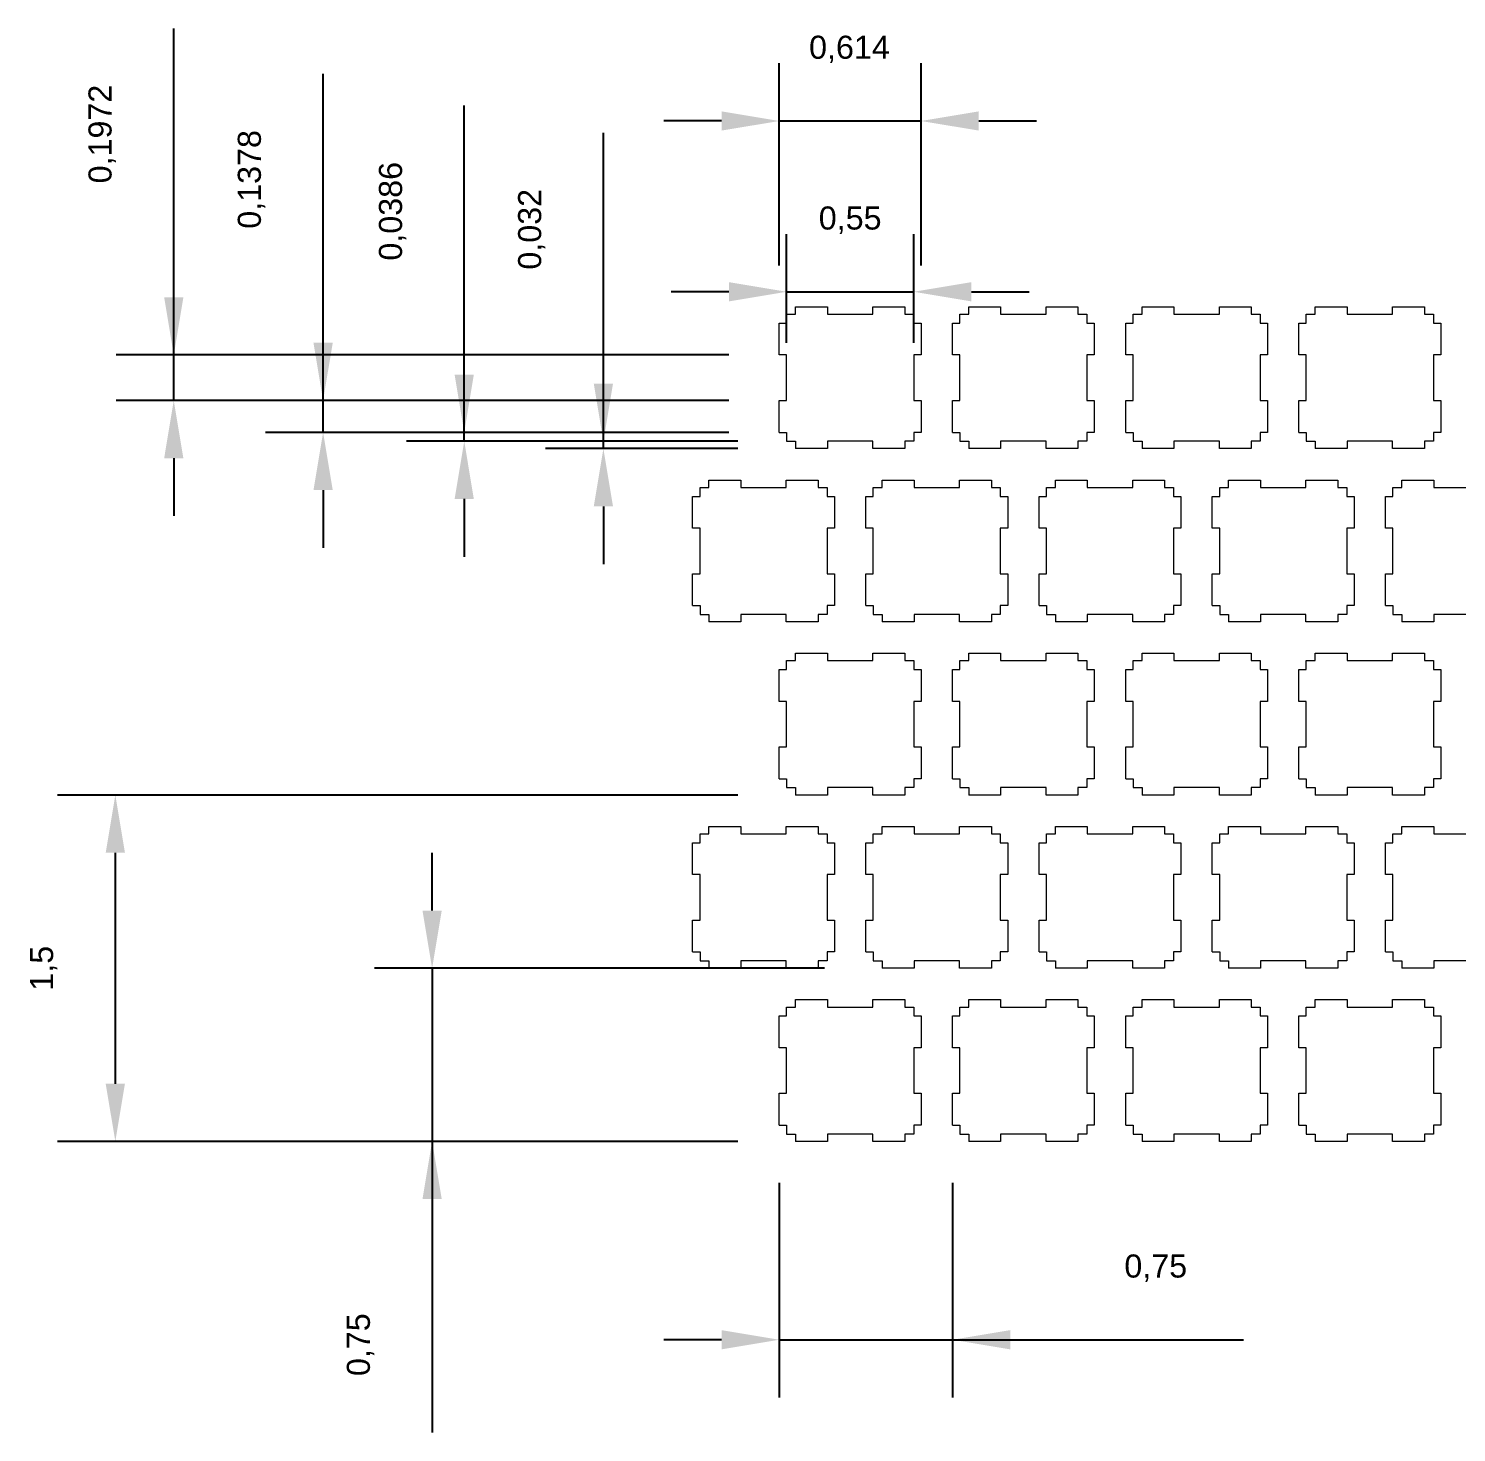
# Model space of a CAD drawing. Header units: inches. Extents: x -3.3 to 9.6, y -4.3 to 1.8.
# Drawn here: x -3.26 to 2.93, y -4.26 to 1.82 of the extents above; entities that cross this region are included whole.
import ezdxf

# ---------------------------------------------------------------- set-up
doc = ezdxf.new("R2010")
doc.units = ezdxf.units.IN
doc.layers.add('Dimension', color=2, linetype='Continuous', lineweight=5)
doc.layers.add('Geometry', color=7, linetype='Continuous', lineweight=18)
doc.styles.get("Standard").update_dxf_attribs({"font": 'arial.ttf', "height": 0.1})
doc.dimstyles.new('ISO-25', dxfattribs={"dimtxt": 2.5, "dimasz": 0.25, "dimexe": 0.25, "dimexo": 0.25, "dimgap": 0.25, "dimtad": 1, "dimdec": 4, "dimtxsty": 'Standard', "dimcen": 2.5, "dimadec": 0, "dimazin": 0, "dimtfac": 1, "dimtmove": 0, "dimatfit": 2, "dimfxl": 1, "dimarcsym": 0})

# ---------------------------------------------------------------- blocks, each defined once
blk = doc.blocks.new('*D6')
at = {"layer": 'Defpoints', "color": 0}
for p in [(-0.7681, 0.032), (0.064, 0.032), (0.064, 0)]:
    blk.add_point(p, dxfattribs=at)
at = {"layer": 'Dimension', "color": 0, "lineweight": -2}
for p, q in [((-0.7681, 0), (-0.7681, 1.368)), ((-0.7681, 0.282), (-0.7681, 0.532)), ((-0.186, 0.032), (-1.0181, 0.032)), ((-0.186, 0), (-1.0181, 0)), ((-0.7681, 0), (-0.7681, 0.032)), ((-0.7681, -0.25), (-0.7681, -0.5))]:
    blk.add_line(p, q, dxfattribs=at)
at = {"layer": 'Dimension', "color": 0}
for points in [[(-0.8097, 0.282), (-0.7264, 0.282), (-0.7681, 0.032)], [(-0.7264, -0.25), (-0.8097, -0.25), (-0.7681, 0)]]:
    blk.add_solid(points, dxfattribs=at)
at = {"layer": 'Dimension', "color": 0, "insert": (-1.0781, 0.95), "char_height": 0.1, "attachment_point": 5, "rotation": 90}
blk.add_mtext('0,032', dxfattribs=at)
blk = doc.blocks.new('*D7')
at = {"layer": 'Defpoints', "color": 0}
for p in [(-1.3705, 0.0706), (0.0254, 0.0706), (0.0254, 0.032)]:
    blk.add_point(p, dxfattribs=at)
at = {"layer": 'Dimension', "color": 0, "lineweight": -2}
for p, q in [((-1.3705, 0.032), (-1.3705, 1.4853)), ((-0.2246, 0.0706), (-1.6205, 0.0706)), ((-1.3705, 0.032), (-1.3705, 0.0706)), ((-0.2246, 0.032), (-1.6205, 0.032)), ((-1.3705, -0.218), (-1.3705, -0.468))]:
    blk.add_line(p, q, dxfattribs=at)
at = {"layer": 'Dimension', "color": 0}
for points in [[(-1.4122, 0.3206), (-1.3289, 0.3206), (-1.3705, 0.0706)], [(-1.3289, -0.218), (-1.4122, -0.218), (-1.3705, 0.032)]]:
    blk.add_solid(points, dxfattribs=at)
at = {"layer": 'Dimension', "color": 0, "insert": (-1.6806, 1.0279), "char_height": 0.1, "attachment_point": 5, "rotation": 90}
blk.add_mtext('0,0386', dxfattribs=at)
blk = doc.blocks.new('*D8')
at = {"layer": 'Defpoints', "color": 0}
for p in [(-1.9816, 0.2084), (-0.0066, 0.2084), (-0.0066, 0.0706)]:
    blk.add_point(p, dxfattribs=at)
at = {"layer": 'Dimension', "color": 0, "lineweight": -2}
for p, q in [((-1.9816, 0.0706), (-1.9816, 1.6233)), ((-1.9816, 0.4584), (-1.9816, 0.7084)), ((-0.2566, 0.2084), (-2.2316, 0.2084)), ((-1.9816, 0.0706), (-1.9816, 0.2084)), ((-0.2566, 0.0706), (-2.2316, 0.0706)), ((-1.9816, -0.1794), (-1.9816, -0.4294))]:
    blk.add_line(p, q, dxfattribs=at)
at = {"layer": 'Dimension', "color": 0}
for points in [[(-2.0233, 0.4584), (-1.9399, 0.4584), (-1.9816, 0.2084)], [(-1.9399, -0.1794), (-2.0233, -0.1794), (-1.9816, 0.0706)]]:
    blk.add_solid(points, dxfattribs=at)
at = {"layer": 'Dimension', "color": 0, "insert": (-2.2917, 1.1659), "char_height": 0.1, "attachment_point": 5, "rotation": 90}
blk.add_mtext('0,1378', dxfattribs=at)
blk = doc.blocks.new('*D9')
at = {"layer": 'Defpoints', "color": 0}
for p in [(-2.6282, 0.4056), (0.0254, 0.4056), (0.0254, 0.2084)]:
    blk.add_point(p, dxfattribs=at)
at = {"layer": 'Dimension', "color": 0, "lineweight": -2}
for p, q in [((-2.6282, 0.2084), (-2.6282, 1.8192)), ((-2.6282, 0.6556), (-2.6282, 0.9056)), ((-0.2246, 0.4056), (-2.8782, 0.4056)), ((-2.6282, 0.2084), (-2.6282, 0.4056)), ((-0.2246, 0.2084), (-2.8782, 0.2084)), ((-2.6282, -0.0416), (-2.6282, -0.2916))]:
    blk.add_line(p, q, dxfattribs=at)
at = {"layer": 'Dimension', "color": 0}
for points in [[(-2.6698, 0.6556), (-2.5865, 0.6556), (-2.6282, 0.4056)], [(-2.5865, -0.0416), (-2.6698, -0.0416), (-2.6282, 0.2084)]]:
    blk.add_solid(points, dxfattribs=at)
at = {"layer": 'Dimension', "color": 0, "insert": (-2.9382, 1.3624), "char_height": 0.1, "attachment_point": 5, "rotation": 90}
blk.add_mtext('0,1972', dxfattribs=at)
blk = doc.blocks.new('*D10')
at = {"layer": 'Defpoints', "color": 0}
for p in [(0.5754, 0.6794), (0.0254, 0.2084), (0.5754, 0.2084)]:
    blk.add_point(p, dxfattribs=at)
at = {"layer": 'Dimension', "color": 0, "lineweight": -2}
for p, q in [((0.0254, 0.4584), (0.0254, 0.9294)), ((0.5754, 0.4584), (0.5754, 0.9294)), ((-0.2246, 0.6794), (-0.4746, 0.6794)), ((0.0254, 0.6794), (0.5754, 0.6794)), ((0.8254, 0.6794), (1.0754, 0.6794))]:
    blk.add_line(p, q, dxfattribs=at)
at = {"layer": 'Dimension', "color": 0}
for points in [[(-0.2246, 0.6377), (-0.2246, 0.7211), (0.0254, 0.6794)], [(0.8254, 0.7211), (0.8254, 0.6377), (0.5754, 0.6794)]]:
    blk.add_solid(points, dxfattribs=at)
at = {"layer": 'Dimension', "color": 0, "insert": (0.3004, 0.9895), "char_height": 0.1, "attachment_point": 5}
blk.add_mtext('0,55', dxfattribs=at)
blk = doc.blocks.new('*D11')
at = {"layer": 'Defpoints', "color": 0}
for p in [(0.6074, 1.4189), (-0.0066, 0.5434), (0.6074, 0.5434)]:
    blk.add_point(p, dxfattribs=at)
at = {"layer": 'Dimension', "color": 0, "lineweight": -2}
for p, q in [((-0.0066, 0.7934), (-0.0066, 1.6689)), ((0.6074, 0.7934), (0.6074, 1.6689)), ((-0.2566, 1.4189), (-0.5066, 1.4189)), ((-0.0066, 1.4189), (0.6074, 1.4189)), ((0.8574, 1.4189), (1.1074, 1.4189))]:
    blk.add_line(p, q, dxfattribs=at)
at = {"layer": 'Dimension', "color": 0}
for points in [[(-0.2566, 1.3773), (-0.2566, 1.4606), (-0.0066, 1.4189)], [(0.8574, 1.4606), (0.8574, 1.3773), (0.6074, 1.4189)]]:
    blk.add_solid(points, dxfattribs=at)
at = {"layer": 'Dimension', "color": 0, "insert": (0.2973, 1.729), "char_height": 0.1, "attachment_point": 5}
blk.add_mtext('0,614', dxfattribs=at)
blk = doc.blocks.new('*D12')
at = {"layer": 'Defpoints', "color": 0}
for p in [(-0.0066, -2.9294), (0.7434, -2.9294), (0.7434, -3.8588)]:
    blk.add_point(p, dxfattribs=at)
at = {"layer": 'Dimension', "color": 0, "lineweight": -2}
for p, q in [((-0.0066, -3.1794), (-0.0066, -4.1088)), ((0.7434, -3.1794), (0.7434, -4.1088)), ((-0.2566, -3.8588), (-0.5066, -3.8588)), ((-0.0066, -3.8588), (2.0036, -3.8588)), ((-0.0066, -3.8588), (0.7434, -3.8588))]:
    blk.add_line(p, q, dxfattribs=at)
at = {"layer": 'Dimension', "color": 0}
for points in [[(-0.2566, -3.9005), (-0.2566, -3.8172), (-0.0066, -3.8588)], [(0.9934, -3.8172), (0.9934, -3.9005), (0.7434, -3.8588)]]:
    blk.add_solid(points, dxfattribs=at)
at = {"layer": 'Dimension', "color": 0, "insert": (1.6235, -3.5488), "char_height": 0.1, "attachment_point": 5}
blk.add_mtext('0,75', dxfattribs=at)
blk = doc.blocks.new('*D13')
at = {"layer": 'Defpoints', "color": 0}
for p in [(0.439, -2.25), (-1.5096, -3), (0.064, -3)]:
    blk.add_point(p, dxfattribs=at)
at = {"layer": 'Dimension', "color": 0, "lineweight": -2}
for p, q in [((-1.5096, -2), (-1.5096, -1.75)), ((0.189, -2.25), (-1.7596, -2.25)), ((-1.5096, -2.25), (-1.5096, -4.2602)), ((-1.5096, -2.25), (-1.5096, -3)), ((-0.186, -3), (-1.7596, -3))]:
    blk.add_line(p, q, dxfattribs=at)
at = {"layer": 'Dimension', "color": 0}
for points in [[(-1.5513, -2), (-1.468, -2), (-1.5096, -2.25)], [(-1.468, -3.25), (-1.5513, -3.25), (-1.5096, -3)]]:
    blk.add_solid(points, dxfattribs=at)
at = {"layer": 'Dimension', "color": 0, "insert": (-1.8197, -3.8801), "char_height": 0.1, "attachment_point": 5, "rotation": 90}
blk.add_mtext('0,75', dxfattribs=at)
blk = doc.blocks.new('*D14')
at = {"layer": 'Defpoints', "color": 0}
for p in [(0.064, -1.5), (-2.8812, -3), (0.064, -3)]:
    blk.add_point(p, dxfattribs=at)
at = {"layer": 'Dimension', "color": 0, "lineweight": -2}
for p, q in [((-0.186, -1.5), (-3.1312, -1.5)), ((-2.8812, -1.75), (-2.8812, -2.75)), ((-0.186, -3), (-3.1312, -3))]:
    blk.add_line(p, q, dxfattribs=at)
at = {"layer": 'Dimension', "color": 0}
for points in [[(-2.8395, -1.75), (-2.9229, -1.75), (-2.8812, -1.5)], [(-2.9229, -2.75), (-2.8395, -2.75), (-2.8812, -3)]]:
    blk.add_solid(points, dxfattribs=at)
at = {"layer": 'Dimension', "color": 0, "insert": (-3.1913, -2.25), "char_height": 0.1, "attachment_point": 5, "rotation": 90}
blk.add_mtext('1,5', dxfattribs=at)

msp = doc.modelspace()

# ---------------------------------------------------------------- linework, layer by layer
at = {"layer": 'Geometry'}
for p, q in [((0.0254, 0.5434), (0.0254, 0.582)), ((0.0254, 0.582), (0.064, 0.582)), ((0.064, 0.582), (0.064, 0.614)), ((0.064, 0.614), (0.2018, 0.614)), ((0.2018, 0.614), (0.2018, 0.582)), ((0.2018, 0.582), (0.399, 0.582)), ((0.399, 0.582), (0.399, 0.614)), ((0.399, 0.614), (0.5368, 0.614)), ((0.5368, 0.614), (0.5368, 0.582)), ((0.5368, 0.582), (0.5754, 0.582)), ((0.5754, 0.582), (0.5754, 0.5434)), ((0.7754, 0.5434), (0.7754, 0.582)), ((0.7754, 0.582), (0.814, 0.582)), ((0.814, 0.582), (0.814, 0.614)), ((0.814, 0.614), (0.9518, 0.614)), ((0.9518, 0.614), (0.9518, 0.582)), ((0.9518, 0.582), (1.149, 0.582)), ((1.149, 0.582), (1.149, 0.614)), ((1.149, 0.614), (1.2868, 0.614)), ((1.2868, 0.614), (1.2868, 0.582)), ((1.2868, 0.582), (1.3254, 0.582)), ((1.3254, 0.582), (1.3254, 0.5434)), ((1.5254, 0.5434), (1.5254, 0.582)), ((1.5254, 0.582), (1.564, 0.582)), ((1.564, 0.582), (1.564, 0.614)), ((1.564, 0.614), (1.7018, 0.614)), ((1.7018, 0.614), (1.7018, 0.582)), ((1.7018, 0.582), (1.899, 0.582)), ((1.899, 0.582), (1.899, 0.614)), ((1.899, 0.614), (2.0368, 0.614)), ((2.0368, 0.614), (2.0368, 0.582)), ((2.0368, 0.582), (2.0754, 0.582)), ((2.0754, 0.582), (2.0754, 0.5434)), ((2.2754, 0.5434), (2.2754, 0.582)), ((2.2754, 0.582), (2.314, 0.582)), ((2.314, 0.582), (2.314, 0.614)), ((2.314, 0.614), (2.4518, 0.614)), ((2.4518, 0.614), (2.4518, 0.582)), ((2.4518, 0.582), (2.649, 0.582)), ((2.649, 0.582), (2.649, 0.614)), ((2.649, 0.614), (2.7868, 0.614)), ((2.7868, 0.614), (2.7868, 0.582)), ((2.7868, 0.582), (2.8254, 0.582)), ((2.8254, 0.582), (2.8254, 0.5434)), ((-0.0066, 0.4056), (-0.0066, 0.5434)), ((-0.0066, 0.5434), (0.0254, 0.5434)), ((0.5754, 0.5434), (0.6074, 0.5434)), ((0.6074, 0.5434), (0.6074, 0.4056)), ((0.7434, 0.4056), (0.7434, 0.5434)), ((0.7434, 0.5434), (0.7754, 0.5434)), ((1.3254, 0.5434), (1.3574, 0.5434)), ((1.3574, 0.5434), (1.3574, 0.4056)), ((1.4934, 0.4056), (1.4934, 0.5434)), ((1.4934, 0.5434), (1.5254, 0.5434)), ((2.0754, 0.5434), (2.1074, 0.5434)), ((2.1074, 0.5434), (2.1074, 0.4056)), ((2.2434, 0.4056), (2.2434, 0.5434)), ((2.2434, 0.5434), (2.2754, 0.5434)), ((2.8254, 0.5434), (2.8574, 0.5434)), ((2.8574, 0.5434), (2.8574, 0.4056)), ((0.0254, 0.4056), (-0.0066, 0.4056)), ((0.0254, 0.2084), (0.0254, 0.4056)), ((0.6074, 0.4056), (0.5754, 0.4056)), ((0.5754, 0.4056), (0.5754, 0.2084)), ((0.7754, 0.4056), (0.7434, 0.4056)), ((0.7754, 0.2084), (0.7754, 0.4056)), ((1.3574, 0.4056), (1.3254, 0.4056)), ((1.3254, 0.4056), (1.3254, 0.2084)), ((1.5254, 0.4056), (1.4934, 0.4056)), ((1.5254, 0.2084), (1.5254, 0.4056)), ((2.1074, 0.4056), (2.0754, 0.4056)), ((2.0754, 0.4056), (2.0754, 0.2084)), ((2.2754, 0.4056), (2.2434, 0.4056)), ((2.2754, 0.2084), (2.2754, 0.4056)), ((2.8574, 0.4056), (2.8254, 0.4056)), ((2.8254, 0.4056), (2.8254, 0.2084)), ((-0.0066, 0.0706), (-0.0066, 0.2084)), ((-0.0066, 0.2084), (0.0254, 0.2084)), ((0.5754, 0.2084), (0.6074, 0.2084)), ((0.6074, 0.2084), (0.6074, 0.0706)), ((0.7434, 0.0706), (0.7434, 0.2084)), ((0.7434, 0.2084), (0.7754, 0.2084)), ((1.3254, 0.2084), (1.3574, 0.2084)), ((1.3574, 0.2084), (1.3574, 0.0706)), ((1.4934, 0.0706), (1.4934, 0.2084)), ((1.4934, 0.2084), (1.5254, 0.2084)), ((2.0754, 0.2084), (2.1074, 0.2084)), ((2.1074, 0.2084), (2.1074, 0.0706)), ((2.2434, 0.0706), (2.2434, 0.2084)), ((2.2434, 0.2084), (2.2754, 0.2084)), ((2.8254, 0.2084), (2.8574, 0.2084)), ((2.8574, 0.2084), (2.8574, 0.0706)), ((-0.0066, 0.0706), (0.0254, 0.0706)), ((0.0254, 0.0706), (0.0254, 0.032)), ((0.6074, 0.0706), (0.5754, 0.0706)), ((0.5754, 0.0706), (0.5754, 0.032)), ((0.7434, 0.0706), (0.7754, 0.0706)), ((0.7754, 0.0706), (0.7754, 0.032)), ((1.3574, 0.0706), (1.3254, 0.0706)), ((1.3254, 0.0706), (1.3254, 0.032)), ((1.4934, 0.0706), (1.5254, 0.0706)), ((1.5254, 0.0706), (1.5254, 0.032)), ((2.1074, 0.0706), (2.0754, 0.0706)), ((2.0754, 0.0706), (2.0754, 0.032)), ((2.2434, 0.0706), (2.2754, 0.0706)), ((2.2754, 0.0706), (2.2754, 0.032)), ((2.8574, 0.0706), (2.8254, 0.0706)), ((2.8254, 0.0706), (2.8254, 0.032)), ((0.0254, 0.032), (0.064, 0.032)), ((0.064, 0.032), (0.064, 0)), ((0.2018, 0), (0.064, 0)), ((0.399, 0.032), (0.2018, 0.032)), ((0.2018, 0.032), (0.2018, 0)), ((0.399, 0), (0.399, 0.032)), ((0.5368, 0), (0.399, 0)), ((0.5754, 0.032), (0.5368, 0.032)), ((0.5368, 0.032), (0.5368, 0)), ((0.7754, 0.032), (0.814, 0.032)), ((0.814, 0.032), (0.814, 0)), ((0.9518, 0), (0.814, 0)), ((1.149, 0.032), (0.9518, 0.032)), ((0.9518, 0.032), (0.9518, 0)), ((1.149, 0), (1.149, 0.032)), ((1.2868, 0), (1.149, 0)), ((1.3254, 0.032), (1.2868, 0.032)), ((1.2868, 0.032), (1.2868, 0)), ((1.5254, 0.032), (1.564, 0.032)), ((1.564, 0.032), (1.564, 0)), ((1.7018, 0), (1.564, 0)), ((1.899, 0.032), (1.7018, 0.032)), ((1.7018, 0.032), (1.7018, 0)), ((1.899, 0), (1.899, 0.032)), ((2.0368, 0), (1.899, 0)), ((2.0754, 0.032), (2.0368, 0.032)), ((2.0368, 0.032), (2.0368, 0)), ((2.2754, 0.032), (2.314, 0.032)), ((2.314, 0.032), (2.314, 0)), ((2.4518, 0), (2.314, 0)), ((2.649, 0.032), (2.4518, 0.032)), ((2.4518, 0.032), (2.4518, 0)), ((2.649, 0), (2.649, 0.032)), ((2.7868, 0), (2.649, 0)), ((2.8254, 0.032), (2.7868, 0.032)), ((2.7868, 0.032), (2.7868, 0)), ((-0.3496, -0.2066), (-0.3496, -0.168)), ((-0.3496, -0.168), (-0.311, -0.168)), ((-0.311, -0.168), (-0.311, -0.136)), ((-0.311, -0.136), (-0.1732, -0.136)), ((-0.1732, -0.136), (-0.1732, -0.168)), ((-0.1732, -0.168), (0.024, -0.168)), ((0.024, -0.168), (0.024, -0.136)), ((0.024, -0.136), (0.1618, -0.136)), ((0.1618, -0.136), (0.1618, -0.168)), ((0.1618, -0.168), (0.2004, -0.168)), ((0.2004, -0.168), (0.2004, -0.2066)), ((0.4004, -0.2066), (0.4004, -0.168)), ((0.4004, -0.168), (0.439, -0.168)), ((0.439, -0.168), (0.439, -0.136)), ((0.439, -0.136), (0.5768, -0.136)), ((0.5768, -0.136), (0.5768, -0.168)), ((0.5768, -0.168), (0.774, -0.168)), ((0.774, -0.168), (0.774, -0.136)), ((0.774, -0.136), (0.9118, -0.136)), ((0.9118, -0.136), (0.9118, -0.168)), ((0.9118, -0.168), (0.9504, -0.168)), ((0.9504, -0.168), (0.9504, -0.2066)), ((1.1504, -0.2066), (1.1504, -0.168)), ((1.1504, -0.168), (1.189, -0.168)), ((1.189, -0.168), (1.189, -0.136)), ((1.189, -0.136), (1.3268, -0.136)), ((1.3268, -0.136), (1.3268, -0.168)), ((1.3268, -0.168), (1.524, -0.168)), ((1.524, -0.168), (1.524, -0.136)), ((1.524, -0.136), (1.6618, -0.136)), ((1.6618, -0.136), (1.6618, -0.168)), ((1.6618, -0.168), (1.7004, -0.168)), ((1.7004, -0.168), (1.7004, -0.2066)), ((1.9004, -0.2066), (1.9004, -0.168)), ((1.9004, -0.168), (1.939, -0.168)), ((1.939, -0.168), (1.939, -0.136)), ((1.939, -0.136), (2.0768, -0.136)), ((2.0768, -0.136), (2.0768, -0.168)), ((2.0768, -0.168), (2.274, -0.168)), ((2.274, -0.168), (2.274, -0.136)), ((2.274, -0.136), (2.4118, -0.136)), ((2.4118, -0.136), (2.4118, -0.168)), ((2.4118, -0.168), (2.4504, -0.168)), ((2.4504, -0.168), (2.4504, -0.2066)), ((2.6504, -0.2066), (2.6504, -0.168)), ((2.6504, -0.168), (2.689, -0.168)), ((2.689, -0.168), (2.689, -0.136)), ((2.689, -0.136), (2.8268, -0.136)), ((2.8268, -0.136), (2.8268, -0.168)), ((2.8268, -0.168), (3.024, -0.168)), ((-0.3816, -0.3444), (-0.3816, -0.2066)), ((-0.3816, -0.2066), (-0.3496, -0.2066)), ((0.2004, -0.2066), (0.2324, -0.2066)), ((0.2324, -0.2066), (0.2324, -0.3444)), ((0.3684, -0.3444), (0.3684, -0.2066)), ((0.3684, -0.2066), (0.4004, -0.2066)), ((0.9504, -0.2066), (0.9824, -0.2066)), ((0.9824, -0.2066), (0.9824, -0.3444)), ((1.1184, -0.3444), (1.1184, -0.2066)), ((1.1184, -0.2066), (1.1504, -0.2066)), ((1.7004, -0.2066), (1.7324, -0.2066)), ((1.7324, -0.2066), (1.7324, -0.3444)), ((1.8684, -0.3444), (1.8684, -0.2066)), ((1.8684, -0.2066), (1.9004, -0.2066)), ((2.4504, -0.2066), (2.4824, -0.2066)), ((2.4824, -0.2066), (2.4824, -0.3444)), ((2.6184, -0.3444), (2.6184, -0.2066)), ((2.6184, -0.2066), (2.6504, -0.2066)), ((-0.3496, -0.3444), (-0.3816, -0.3444)), ((-0.3496, -0.5416), (-0.3496, -0.3444)), ((0.2324, -0.3444), (0.2004, -0.3444)), ((0.2004, -0.3444), (0.2004, -0.5416)), ((0.4004, -0.3444), (0.3684, -0.3444)), ((0.4004, -0.5416), (0.4004, -0.3444)), ((0.9824, -0.3444), (0.9504, -0.3444)), ((0.9504, -0.3444), (0.9504, -0.5416)), ((1.1504, -0.3444), (1.1184, -0.3444)), ((1.1504, -0.5416), (1.1504, -0.3444)), ((1.7324, -0.3444), (1.7004, -0.3444)), ((1.7004, -0.3444), (1.7004, -0.5416)), ((1.9004, -0.3444), (1.8684, -0.3444)), ((1.9004, -0.5416), (1.9004, -0.3444)), ((2.4824, -0.3444), (2.4504, -0.3444)), ((2.4504, -0.3444), (2.4504, -0.5416)), ((2.6504, -0.3444), (2.6184, -0.3444)), ((2.6504, -0.5416), (2.6504, -0.3444)), ((-0.3816, -0.6794), (-0.3816, -0.5416)), ((-0.3816, -0.5416), (-0.3496, -0.5416)), ((0.2004, -0.5416), (0.2324, -0.5416)), ((0.2324, -0.5416), (0.2324, -0.6794)), ((0.3684, -0.6794), (0.3684, -0.5416)), ((0.3684, -0.5416), (0.4004, -0.5416)), ((0.9504, -0.5416), (0.9824, -0.5416)), ((0.9824, -0.5416), (0.9824, -0.6794)), ((1.1184, -0.6794), (1.1184, -0.5416)), ((1.1184, -0.5416), (1.1504, -0.5416)), ((1.7004, -0.5416), (1.7324, -0.5416)), ((1.7324, -0.5416), (1.7324, -0.6794)), ((1.8684, -0.6794), (1.8684, -0.5416)), ((1.8684, -0.5416), (1.9004, -0.5416)), ((2.4504, -0.5416), (2.4824, -0.5416)), ((2.4824, -0.5416), (2.4824, -0.6794)), ((2.6184, -0.6794), (2.6184, -0.5416)), ((2.6184, -0.5416), (2.6504, -0.5416)), ((-0.3816, -0.6794), (-0.3496, -0.6794)), ((-0.3496, -0.6794), (-0.3496, -0.718)), ((0.2324, -0.6794), (0.2004, -0.6794)), ((0.2004, -0.6794), (0.2004, -0.718)), ((0.3684, -0.6794), (0.4004, -0.6794)), ((0.4004, -0.6794), (0.4004, -0.718)), ((0.9824, -0.6794), (0.9504, -0.6794)), ((0.9504, -0.6794), (0.9504, -0.718)), ((1.1184, -0.6794), (1.1504, -0.6794)), ((1.1504, -0.6794), (1.1504, -0.718)), ((1.7324, -0.6794), (1.7004, -0.6794)), ((1.7004, -0.6794), (1.7004, -0.718)), ((1.8684, -0.6794), (1.9004, -0.6794)), ((1.9004, -0.6794), (1.9004, -0.718)), ((2.4824, -0.6794), (2.4504, -0.6794)), ((2.4504, -0.6794), (2.4504, -0.718)), ((2.6184, -0.6794), (2.6504, -0.6794)), ((2.6504, -0.6794), (2.6504, -0.718)), ((-0.3496, -0.718), (-0.311, -0.718)), ((-0.311, -0.718), (-0.311, -0.75)), ((0.024, -0.718), (-0.1732, -0.718)), ((-0.1732, -0.718), (-0.1732, -0.75)), ((0.024, -0.75), (0.024, -0.718)), ((0.2004, -0.718), (0.1618, -0.718)), ((0.1618, -0.718), (0.1618, -0.75)), ((0.4004, -0.718), (0.439, -0.718)), ((0.439, -0.718), (0.439, -0.75)), ((0.774, -0.718), (0.5768, -0.718)), ((0.5768, -0.718), (0.5768, -0.75)), ((0.774, -0.75), (0.774, -0.718)), ((0.9504, -0.718), (0.9118, -0.718)), ((0.9118, -0.718), (0.9118, -0.75)), ((1.1504, -0.718), (1.189, -0.718)), ((1.189, -0.718), (1.189, -0.75)), ((1.524, -0.718), (1.3268, -0.718)), ((1.3268, -0.718), (1.3268, -0.75)), ((1.524, -0.75), (1.524, -0.718)), ((1.7004, -0.718), (1.6618, -0.718)), ((1.6618, -0.718), (1.6618, -0.75)), ((1.9004, -0.718), (1.939, -0.718)), ((1.939, -0.718), (1.939, -0.75)), ((2.274, -0.718), (2.0768, -0.718)), ((2.0768, -0.718), (2.0768, -0.75)), ((2.274, -0.75), (2.274, -0.718)), ((2.4504, -0.718), (2.4118, -0.718)), ((2.4118, -0.718), (2.4118, -0.75)), ((2.6504, -0.718), (2.689, -0.718)), ((2.689, -0.718), (2.689, -0.75)), ((3.024, -0.718), (2.8268, -0.718)), ((2.8268, -0.718), (2.8268, -0.75)), ((-0.1732, -0.75), (-0.311, -0.75)), ((0.1618, -0.75), (0.024, -0.75)), ((0.5768, -0.75), (0.439, -0.75)), ((0.9118, -0.75), (0.774, -0.75)), ((1.3268, -0.75), (1.189, -0.75)), ((1.6618, -0.75), (1.524, -0.75)), ((2.0768, -0.75), (1.939, -0.75)), ((2.4118, -0.75), (2.274, -0.75)), ((2.8268, -0.75), (2.689, -0.75)), ((0.0254, -0.9566), (0.0254, -0.918)), ((0.0254, -0.918), (0.064, -0.918)), ((0.064, -0.918), (0.064, -0.886)), ((0.064, -0.886), (0.2018, -0.886)), ((0.2018, -0.886), (0.2018, -0.918)), ((0.2018, -0.918), (0.399, -0.918)), ((0.399, -0.918), (0.399, -0.886)), ((0.399, -0.886), (0.5368, -0.886)), ((0.5368, -0.886), (0.5368, -0.918)), ((0.5368, -0.918), (0.5754, -0.918)), ((0.5754, -0.918), (0.5754, -0.9566)), ((0.7754, -0.9566), (0.7754, -0.918)), ((0.7754, -0.918), (0.814, -0.918)), ((0.814, -0.918), (0.814, -0.886)), ((0.814, -0.886), (0.9518, -0.886)), ((0.9518, -0.886), (0.9518, -0.918)), ((0.9518, -0.918), (1.149, -0.918)), ((1.149, -0.918), (1.149, -0.886)), ((1.149, -0.886), (1.2868, -0.886)), ((1.2868, -0.886), (1.2868, -0.918)), ((1.2868, -0.918), (1.3254, -0.918)), ((1.3254, -0.918), (1.3254, -0.9566)), ((1.5254, -0.9566), (1.5254, -0.918)), ((1.5254, -0.918), (1.564, -0.918)), ((1.564, -0.918), (1.564, -0.886)), ((1.564, -0.886), (1.7018, -0.886)), ((1.7018, -0.886), (1.7018, -0.918)), ((1.7018, -0.918), (1.899, -0.918)), ((1.899, -0.918), (1.899, -0.886)), ((1.899, -0.886), (2.0368, -0.886)), ((2.0368, -0.886), (2.0368, -0.918)), ((2.0368, -0.918), (2.0754, -0.918)), ((2.0754, -0.918), (2.0754, -0.9566)), ((2.2754, -0.9566), (2.2754, -0.918)), ((2.2754, -0.918), (2.314, -0.918)), ((2.314, -0.918), (2.314, -0.886)), ((2.314, -0.886), (2.4518, -0.886)), ((2.4518, -0.886), (2.4518, -0.918)), ((2.4518, -0.918), (2.649, -0.918)), ((2.649, -0.918), (2.649, -0.886)), ((2.649, -0.886), (2.7868, -0.886)), ((2.7868, -0.886), (2.7868, -0.918)), ((2.7868, -0.918), (2.8254, -0.918)), ((2.8254, -0.918), (2.8254, -0.9566)), ((-0.0066, -1.0944), (-0.0066, -0.9566)), ((-0.0066, -0.9566), (0.0254, -0.9566)), ((0.5754, -0.9566), (0.6074, -0.9566)), ((0.6074, -0.9566), (0.6074, -1.0944)), ((0.7434, -1.0944), (0.7434, -0.9566)), ((0.7434, -0.9566), (0.7754, -0.9566)), ((1.3254, -0.9566), (1.3574, -0.9566)), ((1.3574, -0.9566), (1.3574, -1.0944)), ((1.4934, -1.0944), (1.4934, -0.9566)), ((1.4934, -0.9566), (1.5254, -0.9566)), ((2.0754, -0.9566), (2.1074, -0.9566)), ((2.1074, -0.9566), (2.1074, -1.0944)), ((2.2434, -1.0944), (2.2434, -0.9566)), ((2.2434, -0.9566), (2.2754, -0.9566)), ((2.8254, -0.9566), (2.8574, -0.9566)), ((2.8574, -0.9566), (2.8574, -1.0944)), ((0.0254, -1.0944), (-0.0066, -1.0944)), ((0.0254, -1.2916), (0.0254, -1.0944)), ((0.6074, -1.0944), (0.5754, -1.0944)), ((0.5754, -1.0944), (0.5754, -1.2916)), ((0.7754, -1.0944), (0.7434, -1.0944)), ((0.7754, -1.2916), (0.7754, -1.0944)), ((1.3574, -1.0944), (1.3254, -1.0944)), ((1.3254, -1.0944), (1.3254, -1.2916)), ((1.5254, -1.0944), (1.4934, -1.0944)), ((1.5254, -1.2916), (1.5254, -1.0944)), ((2.1074, -1.0944), (2.0754, -1.0944)), ((2.0754, -1.0944), (2.0754, -1.2916)), ((2.2754, -1.0944), (2.2434, -1.0944)), ((2.2754, -1.2916), (2.2754, -1.0944)), ((2.8574, -1.0944), (2.8254, -1.0944)), ((2.8254, -1.0944), (2.8254, -1.2916)), ((-0.0066, -1.4294), (-0.0066, -1.2916)), ((-0.0066, -1.2916), (0.0254, -1.2916)), ((0.5754, -1.2916), (0.6074, -1.2916)), ((0.6074, -1.2916), (0.6074, -1.4294)), ((0.7434, -1.4294), (0.7434, -1.2916)), ((0.7434, -1.2916), (0.7754, -1.2916)), ((1.3254, -1.2916), (1.3574, -1.2916)), ((1.3574, -1.2916), (1.3574, -1.4294)), ((1.4934, -1.4294), (1.4934, -1.2916)), ((1.4934, -1.2916), (1.5254, -1.2916)), ((2.0754, -1.2916), (2.1074, -1.2916)), ((2.1074, -1.2916), (2.1074, -1.4294)), ((2.2434, -1.4294), (2.2434, -1.2916)), ((2.2434, -1.2916), (2.2754, -1.2916)), ((2.8254, -1.2916), (2.8574, -1.2916)), ((2.8574, -1.2916), (2.8574, -1.4294)), ((-0.0066, -1.4294), (0.0254, -1.4294)), ((0.0254, -1.4294), (0.0254, -1.468)), ((0.0254, -1.468), (0.064, -1.468)), ((0.064, -1.468), (0.064, -1.5)), ((0.399, -1.468), (0.2018, -1.468)), ((0.2018, -1.468), (0.2018, -1.5)), ((0.399, -1.5), (0.399, -1.468)), ((0.5754, -1.468), (0.5368, -1.468)), ((0.5368, -1.468), (0.5368, -1.5)), ((0.6074, -1.4294), (0.5754, -1.4294)), ((0.5754, -1.4294), (0.5754, -1.468)), ((0.7434, -1.4294), (0.7754, -1.4294)), ((0.7754, -1.4294), (0.7754, -1.468)), ((0.7754, -1.468), (0.814, -1.468)), ((0.814, -1.468), (0.814, -1.5)), ((1.149, -1.468), (0.9518, -1.468)), ((0.9518, -1.468), (0.9518, -1.5)), ((1.149, -1.5), (1.149, -1.468)), ((1.3254, -1.468), (1.2868, -1.468)), ((1.2868, -1.468), (1.2868, -1.5)), ((1.3574, -1.4294), (1.3254, -1.4294)), ((1.3254, -1.4294), (1.3254, -1.468)), ((1.4934, -1.4294), (1.5254, -1.4294)), ((1.5254, -1.4294), (1.5254, -1.468)), ((1.5254, -1.468), (1.564, -1.468)), ((1.564, -1.468), (1.564, -1.5)), ((1.899, -1.468), (1.7018, -1.468)), ((1.7018, -1.468), (1.7018, -1.5)), ((1.899, -1.5), (1.899, -1.468)), ((2.0754, -1.468), (2.0368, -1.468)), ((2.0368, -1.468), (2.0368, -1.5)), ((2.1074, -1.4294), (2.0754, -1.4294)), ((2.0754, -1.4294), (2.0754, -1.468)), ((2.2434, -1.4294), (2.2754, -1.4294)), ((2.2754, -1.4294), (2.2754, -1.468)), ((2.2754, -1.468), (2.314, -1.468)), ((2.314, -1.468), (2.314, -1.5)), ((2.649, -1.468), (2.4518, -1.468)), ((2.4518, -1.468), (2.4518, -1.5)), ((2.649, -1.5), (2.649, -1.468)), ((2.8254, -1.468), (2.7868, -1.468)), ((2.7868, -1.468), (2.7868, -1.5)), ((2.8574, -1.4294), (2.8254, -1.4294)), ((2.8254, -1.4294), (2.8254, -1.468)), ((0.2018, -1.5), (0.064, -1.5)), ((0.5368, -1.5), (0.399, -1.5)), ((0.9518, -1.5), (0.814, -1.5)), ((1.2868, -1.5), (1.149, -1.5)), ((1.7018, -1.5), (1.564, -1.5)), ((2.0368, -1.5), (1.899, -1.5)), ((2.4518, -1.5), (2.314, -1.5)), ((2.7868, -1.5), (2.649, -1.5)), ((-0.3496, -1.7066), (-0.3496, -1.668)), ((-0.3496, -1.668), (-0.311, -1.668)), ((-0.311, -1.668), (-0.311, -1.636)), ((-0.311, -1.636), (-0.1732, -1.636)), ((-0.1732, -1.636), (-0.1732, -1.668)), ((-0.1732, -1.668), (0.024, -1.668)), ((0.024, -1.668), (0.024, -1.636)), ((0.024, -1.636), (0.1618, -1.636)), ((0.1618, -1.636), (0.1618, -1.668)), ((0.1618, -1.668), (0.2004, -1.668)), ((0.2004, -1.668), (0.2004, -1.7066)), ((0.4004, -1.7066), (0.4004, -1.668)), ((0.4004, -1.668), (0.439, -1.668)), ((0.439, -1.668), (0.439, -1.636)), ((0.439, -1.636), (0.5768, -1.636)), ((0.5768, -1.636), (0.5768, -1.668)), ((0.5768, -1.668), (0.774, -1.668)), ((0.774, -1.668), (0.774, -1.636)), ((0.774, -1.636), (0.9118, -1.636)), ((0.9118, -1.636), (0.9118, -1.668)), ((0.9118, -1.668), (0.9504, -1.668)), ((0.9504, -1.668), (0.9504, -1.7066)), ((1.1504, -1.7066), (1.1504, -1.668)), ((1.1504, -1.668), (1.189, -1.668)), ((1.189, -1.668), (1.189, -1.636)), ((1.189, -1.636), (1.3268, -1.636)), ((1.3268, -1.636), (1.3268, -1.668)), ((1.3268, -1.668), (1.524, -1.668)), ((1.524, -1.668), (1.524, -1.636)), ((1.524, -1.636), (1.6618, -1.636)), ((1.6618, -1.636), (1.6618, -1.668)), ((1.6618, -1.668), (1.7004, -1.668)), ((1.7004, -1.668), (1.7004, -1.7066)), ((1.9004, -1.7066), (1.9004, -1.668)), ((1.9004, -1.668), (1.939, -1.668)), ((1.939, -1.668), (1.939, -1.636)), ((1.939, -1.636), (2.0768, -1.636)), ((2.0768, -1.636), (2.0768, -1.668)), ((2.0768, -1.668), (2.274, -1.668)), ((2.274, -1.668), (2.274, -1.636)), ((2.274, -1.636), (2.4118, -1.636)), ((2.4118, -1.636), (2.4118, -1.668)), ((2.4118, -1.668), (2.4504, -1.668)), ((2.4504, -1.668), (2.4504, -1.7066)), ((2.6504, -1.7066), (2.6504, -1.668)), ((2.6504, -1.668), (2.689, -1.668)), ((2.689, -1.668), (2.689, -1.636)), ((2.689, -1.636), (2.8268, -1.636)), ((2.8268, -1.636), (2.8268, -1.668)), ((2.8268, -1.668), (3.024, -1.668)), ((-0.3816, -1.8444), (-0.3816, -1.7066)), ((-0.3816, -1.7066), (-0.3496, -1.7066)), ((0.2004, -1.7066), (0.2324, -1.7066)), ((0.2324, -1.7066), (0.2324, -1.8444)), ((0.3684, -1.8444), (0.3684, -1.7066)), ((0.3684, -1.7066), (0.4004, -1.7066)), ((0.9504, -1.7066), (0.9824, -1.7066)), ((0.9824, -1.7066), (0.9824, -1.8444)), ((1.1184, -1.8444), (1.1184, -1.7066)), ((1.1184, -1.7066), (1.1504, -1.7066)), ((1.7004, -1.7066), (1.7324, -1.7066)), ((1.7324, -1.7066), (1.7324, -1.8444)), ((1.8684, -1.8444), (1.8684, -1.7066)), ((1.8684, -1.7066), (1.9004, -1.7066)), ((2.4504, -1.7066), (2.4824, -1.7066)), ((2.4824, -1.7066), (2.4824, -1.8444)), ((2.6184, -1.8444), (2.6184, -1.7066)), ((2.6184, -1.7066), (2.6504, -1.7066)), ((-0.3496, -1.8444), (-0.3816, -1.8444)), ((-0.3496, -2.0416), (-0.3496, -1.8444)), ((0.2324, -1.8444), (0.2004, -1.8444)), ((0.2004, -1.8444), (0.2004, -2.0416)), ((0.4004, -1.8444), (0.3684, -1.8444)), ((0.4004, -2.0416), (0.4004, -1.8444)), ((0.9824, -1.8444), (0.9504, -1.8444)), ((0.9504, -1.8444), (0.9504, -2.0416)), ((1.1504, -1.8444), (1.1184, -1.8444)), ((1.1504, -2.0416), (1.1504, -1.8444)), ((1.7324, -1.8444), (1.7004, -1.8444)), ((1.7004, -1.8444), (1.7004, -2.0416)), ((1.9004, -1.8444), (1.8684, -1.8444)), ((1.9004, -2.0416), (1.9004, -1.8444)), ((2.4824, -1.8444), (2.4504, -1.8444)), ((2.4504, -1.8444), (2.4504, -2.0416)), ((2.6504, -1.8444), (2.6184, -1.8444)), ((2.6504, -2.0416), (2.6504, -1.8444)), ((-0.3816, -2.1794), (-0.3816, -2.0416)), ((-0.3816, -2.0416), (-0.3496, -2.0416)), ((0.2004, -2.0416), (0.2324, -2.0416)), ((0.2324, -2.0416), (0.2324, -2.1794)), ((0.3684, -2.1794), (0.3684, -2.0416)), ((0.3684, -2.0416), (0.4004, -2.0416)), ((0.9504, -2.0416), (0.9824, -2.0416)), ((0.9824, -2.0416), (0.9824, -2.1794)), ((1.1184, -2.1794), (1.1184, -2.0416)), ((1.1184, -2.0416), (1.1504, -2.0416)), ((1.7004, -2.0416), (1.7324, -2.0416)), ((1.7324, -2.0416), (1.7324, -2.1794)), ((1.8684, -2.1794), (1.8684, -2.0416)), ((1.8684, -2.0416), (1.9004, -2.0416)), ((2.4504, -2.0416), (2.4824, -2.0416)), ((2.4824, -2.0416), (2.4824, -2.1794)), ((2.6184, -2.1794), (2.6184, -2.0416)), ((2.6184, -2.0416), (2.6504, -2.0416)), ((-0.3816, -2.1794), (-0.3496, -2.1794)), ((-0.3496, -2.1794), (-0.3496, -2.218)), ((-0.3496, -2.218), (-0.311, -2.218)), ((-0.311, -2.218), (-0.311, -2.25)), ((0.024, -2.218), (-0.1732, -2.218)), ((-0.1732, -2.218), (-0.1732, -2.25)), ((0.024, -2.25), (0.024, -2.218)), ((0.2004, -2.218), (0.1618, -2.218)), ((0.1618, -2.218), (0.1618, -2.25)), ((0.2324, -2.1794), (0.2004, -2.1794)), ((0.2004, -2.1794), (0.2004, -2.218)), ((0.3684, -2.1794), (0.4004, -2.1794)), ((0.4004, -2.1794), (0.4004, -2.218)), ((0.4004, -2.218), (0.439, -2.218)), ((0.439, -2.218), (0.439, -2.25)), ((0.774, -2.218), (0.5768, -2.218)), ((0.5768, -2.218), (0.5768, -2.25)), ((0.774, -2.25), (0.774, -2.218)), ((0.9504, -2.218), (0.9118, -2.218)), ((0.9118, -2.218), (0.9118, -2.25)), ((0.9824, -2.1794), (0.9504, -2.1794)), ((0.9504, -2.1794), (0.9504, -2.218)), ((1.1184, -2.1794), (1.1504, -2.1794)), ((1.1504, -2.1794), (1.1504, -2.218)), ((1.1504, -2.218), (1.189, -2.218)), ((1.189, -2.218), (1.189, -2.25)), ((1.524, -2.218), (1.3268, -2.218)), ((1.3268, -2.218), (1.3268, -2.25)), ((1.524, -2.25), (1.524, -2.218)), ((1.7004, -2.218), (1.6618, -2.218)), ((1.6618, -2.218), (1.6618, -2.25)), ((1.7324, -2.1794), (1.7004, -2.1794)), ((1.7004, -2.1794), (1.7004, -2.218)), ((1.8684, -2.1794), (1.9004, -2.1794)), ((1.9004, -2.1794), (1.9004, -2.218)), ((1.9004, -2.218), (1.939, -2.218)), ((1.939, -2.218), (1.939, -2.25)), ((2.274, -2.218), (2.0768, -2.218)), ((2.0768, -2.218), (2.0768, -2.25)), ((2.274, -2.25), (2.274, -2.218)), ((2.4504, -2.218), (2.4118, -2.218)), ((2.4118, -2.218), (2.4118, -2.25)), ((2.4824, -2.1794), (2.4504, -2.1794)), ((2.4504, -2.1794), (2.4504, -2.218)), ((2.6184, -2.1794), (2.6504, -2.1794)), ((2.6504, -2.1794), (2.6504, -2.218)), ((2.6504, -2.218), (2.689, -2.218)), ((2.689, -2.218), (2.689, -2.25)), ((3.024, -2.218), (2.8268, -2.218)), ((2.8268, -2.218), (2.8268, -2.25)), ((-0.1732, -2.25), (-0.311, -2.25)), ((0.1618, -2.25), (0.024, -2.25)), ((0.5768, -2.25), (0.439, -2.25)), ((0.9118, -2.25), (0.774, -2.25)), ((1.3268, -2.25), (1.189, -2.25)), ((1.6618, -2.25), (1.524, -2.25)), ((2.0768, -2.25), (1.939, -2.25)), ((2.4118, -2.25), (2.274, -2.25)), ((2.8268, -2.25), (2.689, -2.25)), ((0.064, -2.418), (0.064, -2.386)), ((0.064, -2.386), (0.2018, -2.386)), ((0.2018, -2.386), (0.2018, -2.418)), ((0.399, -2.418), (0.399, -2.386)), ((0.399, -2.386), (0.5368, -2.386)), ((0.5368, -2.386), (0.5368, -2.418)), ((0.814, -2.418), (0.814, -2.386)), ((0.814, -2.386), (0.9518, -2.386)), ((0.9518, -2.386), (0.9518, -2.418)), ((1.149, -2.418), (1.149, -2.386)), ((1.149, -2.386), (1.2868, -2.386)), ((1.2868, -2.386), (1.2868, -2.418)), ((1.564, -2.418), (1.564, -2.386)), ((1.564, -2.386), (1.7018, -2.386)), ((1.7018, -2.386), (1.7018, -2.418)), ((1.899, -2.418), (1.899, -2.386)), ((1.899, -2.386), (2.0368, -2.386)), ((2.0368, -2.386), (2.0368, -2.418)), ((2.314, -2.418), (2.314, -2.386)), ((2.314, -2.386), (2.4518, -2.386)), ((2.4518, -2.386), (2.4518, -2.418)), ((2.649, -2.418), (2.649, -2.386)), ((2.649, -2.386), (2.7868, -2.386)), ((2.7868, -2.386), (2.7868, -2.418)), ((-0.0066, -2.5944), (-0.0066, -2.4566)), ((-0.0066, -2.4566), (0.0254, -2.4566)), ((0.0254, -2.4566), (0.0254, -2.418)), ((0.0254, -2.418), (0.064, -2.418)), ((0.2018, -2.418), (0.399, -2.418)), ((0.5368, -2.418), (0.5754, -2.418)), ((0.5754, -2.418), (0.5754, -2.4566)), ((0.5754, -2.4566), (0.6074, -2.4566)), ((0.6074, -2.4566), (0.6074, -2.5944)), ((0.7434, -2.5944), (0.7434, -2.4566)), ((0.7434, -2.4566), (0.7754, -2.4566)), ((0.7754, -2.4566), (0.7754, -2.418)), ((0.7754, -2.418), (0.814, -2.418)), ((0.9518, -2.418), (1.149, -2.418)), ((1.2868, -2.418), (1.3254, -2.418)), ((1.3254, -2.418), (1.3254, -2.4566)), ((1.3254, -2.4566), (1.3574, -2.4566)), ((1.3574, -2.4566), (1.3574, -2.5944)), ((1.4934, -2.5944), (1.4934, -2.4566)), ((1.4934, -2.4566), (1.5254, -2.4566)), ((1.5254, -2.4566), (1.5254, -2.418)), ((1.5254, -2.418), (1.564, -2.418)), ((1.7018, -2.418), (1.899, -2.418)), ((2.0368, -2.418), (2.0754, -2.418)), ((2.0754, -2.418), (2.0754, -2.4566)), ((2.0754, -2.4566), (2.1074, -2.4566)), ((2.1074, -2.4566), (2.1074, -2.5944)), ((2.2434, -2.5944), (2.2434, -2.4566)), ((2.2434, -2.4566), (2.2754, -2.4566)), ((2.2754, -2.4566), (2.2754, -2.418)), ((2.2754, -2.418), (2.314, -2.418)), ((2.4518, -2.418), (2.649, -2.418)), ((2.7868, -2.418), (2.8254, -2.418)), ((2.8254, -2.418), (2.8254, -2.4566)), ((2.8254, -2.4566), (2.8574, -2.4566)), ((2.8574, -2.4566), (2.8574, -2.5944)), ((0.0254, -2.5944), (-0.0066, -2.5944)), ((0.0254, -2.7916), (0.0254, -2.5944)), ((0.6074, -2.5944), (0.5754, -2.5944)), ((0.5754, -2.5944), (0.5754, -2.7916)), ((0.7754, -2.5944), (0.7434, -2.5944)), ((0.7754, -2.7916), (0.7754, -2.5944)), ((1.3574, -2.5944), (1.3254, -2.5944)), ((1.3254, -2.5944), (1.3254, -2.7916)), ((1.5254, -2.5944), (1.4934, -2.5944)), ((1.5254, -2.7916), (1.5254, -2.5944)), ((2.1074, -2.5944), (2.0754, -2.5944)), ((2.0754, -2.5944), (2.0754, -2.7916)), ((2.2754, -2.5944), (2.2434, -2.5944)), ((2.2754, -2.7916), (2.2754, -2.5944)), ((2.8574, -2.5944), (2.8254, -2.5944)), ((2.8254, -2.5944), (2.8254, -2.7916)), ((-0.0066, -2.9294), (-0.0066, -2.7916)), ((-0.0066, -2.7916), (0.0254, -2.7916)), ((0.5754, -2.7916), (0.6074, -2.7916)), ((0.6074, -2.7916), (0.6074, -2.9294)), ((0.7434, -2.9294), (0.7434, -2.7916)), ((0.7434, -2.7916), (0.7754, -2.7916)), ((1.3254, -2.7916), (1.3574, -2.7916)), ((1.3574, -2.7916), (1.3574, -2.9294)), ((1.4934, -2.9294), (1.4934, -2.7916)), ((1.4934, -2.7916), (1.5254, -2.7916)), ((2.0754, -2.7916), (2.1074, -2.7916)), ((2.1074, -2.7916), (2.1074, -2.9294)), ((2.2434, -2.9294), (2.2434, -2.7916)), ((2.2434, -2.7916), (2.2754, -2.7916)), ((2.8254, -2.7916), (2.8574, -2.7916)), ((2.8574, -2.7916), (2.8574, -2.9294)), ((-0.0066, -2.9294), (0.0254, -2.9294)), ((0.0254, -2.9294), (0.0254, -2.968)), ((0.6074, -2.9294), (0.5754, -2.9294)), ((0.5754, -2.9294), (0.5754, -2.968)), ((0.7434, -2.9294), (0.7754, -2.9294)), ((0.7754, -2.9294), (0.7754, -2.968)), ((1.3574, -2.9294), (1.3254, -2.9294)), ((1.3254, -2.9294), (1.3254, -2.968)), ((1.4934, -2.9294), (1.5254, -2.9294)), ((1.5254, -2.9294), (1.5254, -2.968)), ((2.1074, -2.9294), (2.0754, -2.9294)), ((2.0754, -2.9294), (2.0754, -2.968)), ((2.2434, -2.9294), (2.2754, -2.9294)), ((2.2754, -2.9294), (2.2754, -2.968)), ((2.8574, -2.9294), (2.8254, -2.9294)), ((2.8254, -2.9294), (2.8254, -2.968)), ((0.0254, -2.968), (0.064, -2.968)), ((0.064, -2.968), (0.064, -3)), ((0.2018, -3), (0.064, -3)), ((0.399, -2.968), (0.2018, -2.968)), ((0.2018, -2.968), (0.2018, -3)), ((0.399, -3), (0.399, -2.968)), ((0.5368, -3), (0.399, -3)), ((0.5754, -2.968), (0.5368, -2.968)), ((0.5368, -2.968), (0.5368, -3)), ((0.7754, -2.968), (0.814, -2.968)), ((0.814, -2.968), (0.814, -3)), ((0.9518, -3), (0.814, -3)), ((1.149, -2.968), (0.9518, -2.968)), ((0.9518, -2.968), (0.9518, -3)), ((1.149, -3), (1.149, -2.968)), ((1.2868, -3), (1.149, -3)), ((1.3254, -2.968), (1.2868, -2.968)), ((1.2868, -2.968), (1.2868, -3)), ((1.5254, -2.968), (1.564, -2.968)), ((1.564, -2.968), (1.564, -3)), ((1.7018, -3), (1.564, -3)), ((1.899, -2.968), (1.7018, -2.968)), ((1.7018, -2.968), (1.7018, -3)), ((1.899, -3), (1.899, -2.968)), ((2.0368, -3), (1.899, -3)), ((2.0754, -2.968), (2.0368, -2.968)), ((2.0368, -2.968), (2.0368, -3)), ((2.2754, -2.968), (2.314, -2.968)), ((2.314, -2.968), (2.314, -3)), ((2.4518, -3), (2.314, -3)), ((2.649, -2.968), (2.4518, -2.968)), ((2.4518, -2.968), (2.4518, -3)), ((2.649, -3), (2.649, -2.968)), ((2.7868, -3), (2.649, -3)), ((2.8254, -2.968), (2.7868, -2.968)), ((2.7868, -2.968), (2.7868, -3))]:
    msp.add_line(p, q, dxfattribs=at)

# ---------------------------------------------------------------- dimensions: what is measured, and where the dimension line sits
at = {"layer": 'Dimension'}
for base, p1, p2, picture, middle in [((-2.62815, 0.4056), (0.0254, 0.2084), (0.0254, 0.4056), '*D9', (-2.62815, 1.3624)), ((-1.98161, 0.2084), (-0.0066, 0.0706), (-0.0066, 0.2084), '*D8', (-1.98161, 1.16585)), ((-0.76805, 0.032), (0.064, 0), (0.064, 0.032), '*D6', (-0.76805, 0.95))]:
    dim = msp.add_linear_dim(base=base, p1=p1, p2=p2, angle=90, dimstyle='ISO-25', override={"dimlfac": 1}, dxfattribs=at)
    dim.commit()
    dim.dimension.update_dxf_attribs({"geometry": picture, "text_midpoint": middle, "dimtype": 160})
for base, p1, p2, picture, middle in [((0.6074, 1.41895), (-0.0066, 0.5434), (0.6074, 0.5434), '*D11', (0.29729, 1.41895)), ((0.5754, 0.6794), (0.0254, 0.2084), (0.5754, 0.2084), '*D10', (0.3004, 0.6794))]:
    dim = msp.add_linear_dim(base=base, p1=p1, p2=p2, dimstyle='ISO-25', override={"dimlfac": 1}, dxfattribs=at)
    dim.commit()
    dim.dimension.update_dxf_attribs({"geometry": picture, "text_midpoint": middle, "dimtype": 160})
for base, p1, p2, picture, middle in [((-1.37052, 0.0706), (0.0254, 0.032), (0.0254, 0.0706), '*D7', (-1.68057, 1.02795)), ((-2.88121, -3), (0.064, -1.5), (0.064, -3), '*D14', (-3.19126, -2.25)), ((-1.50963, -3), (0.439, -2.25), (0.064, -3), '*D13', (-1.81968, -3.8801))]:
    dim = msp.add_linear_dim(base=base, p1=p1, p2=p2, angle=90, dimstyle='ISO-25', override={"dimlfac": 1}, dxfattribs=at)
    dim.commit()
    dim.dimension.update_dxf_attribs({"geometry": picture, "text_midpoint": middle})
dim = msp.add_linear_dim(base=(0.7434, -3.85884), p1=(-0.0066, -2.9294), p2=(0.7434, -2.9294), dimstyle='ISO-25', override={"dimlfac": 1}, dxfattribs=at)
dim.commit()
dim.dimension.update_dxf_attribs({"geometry": '*D12', "text_midpoint": (1.6235, -3.54879)})

doc.saveas('drawing.dxf')
